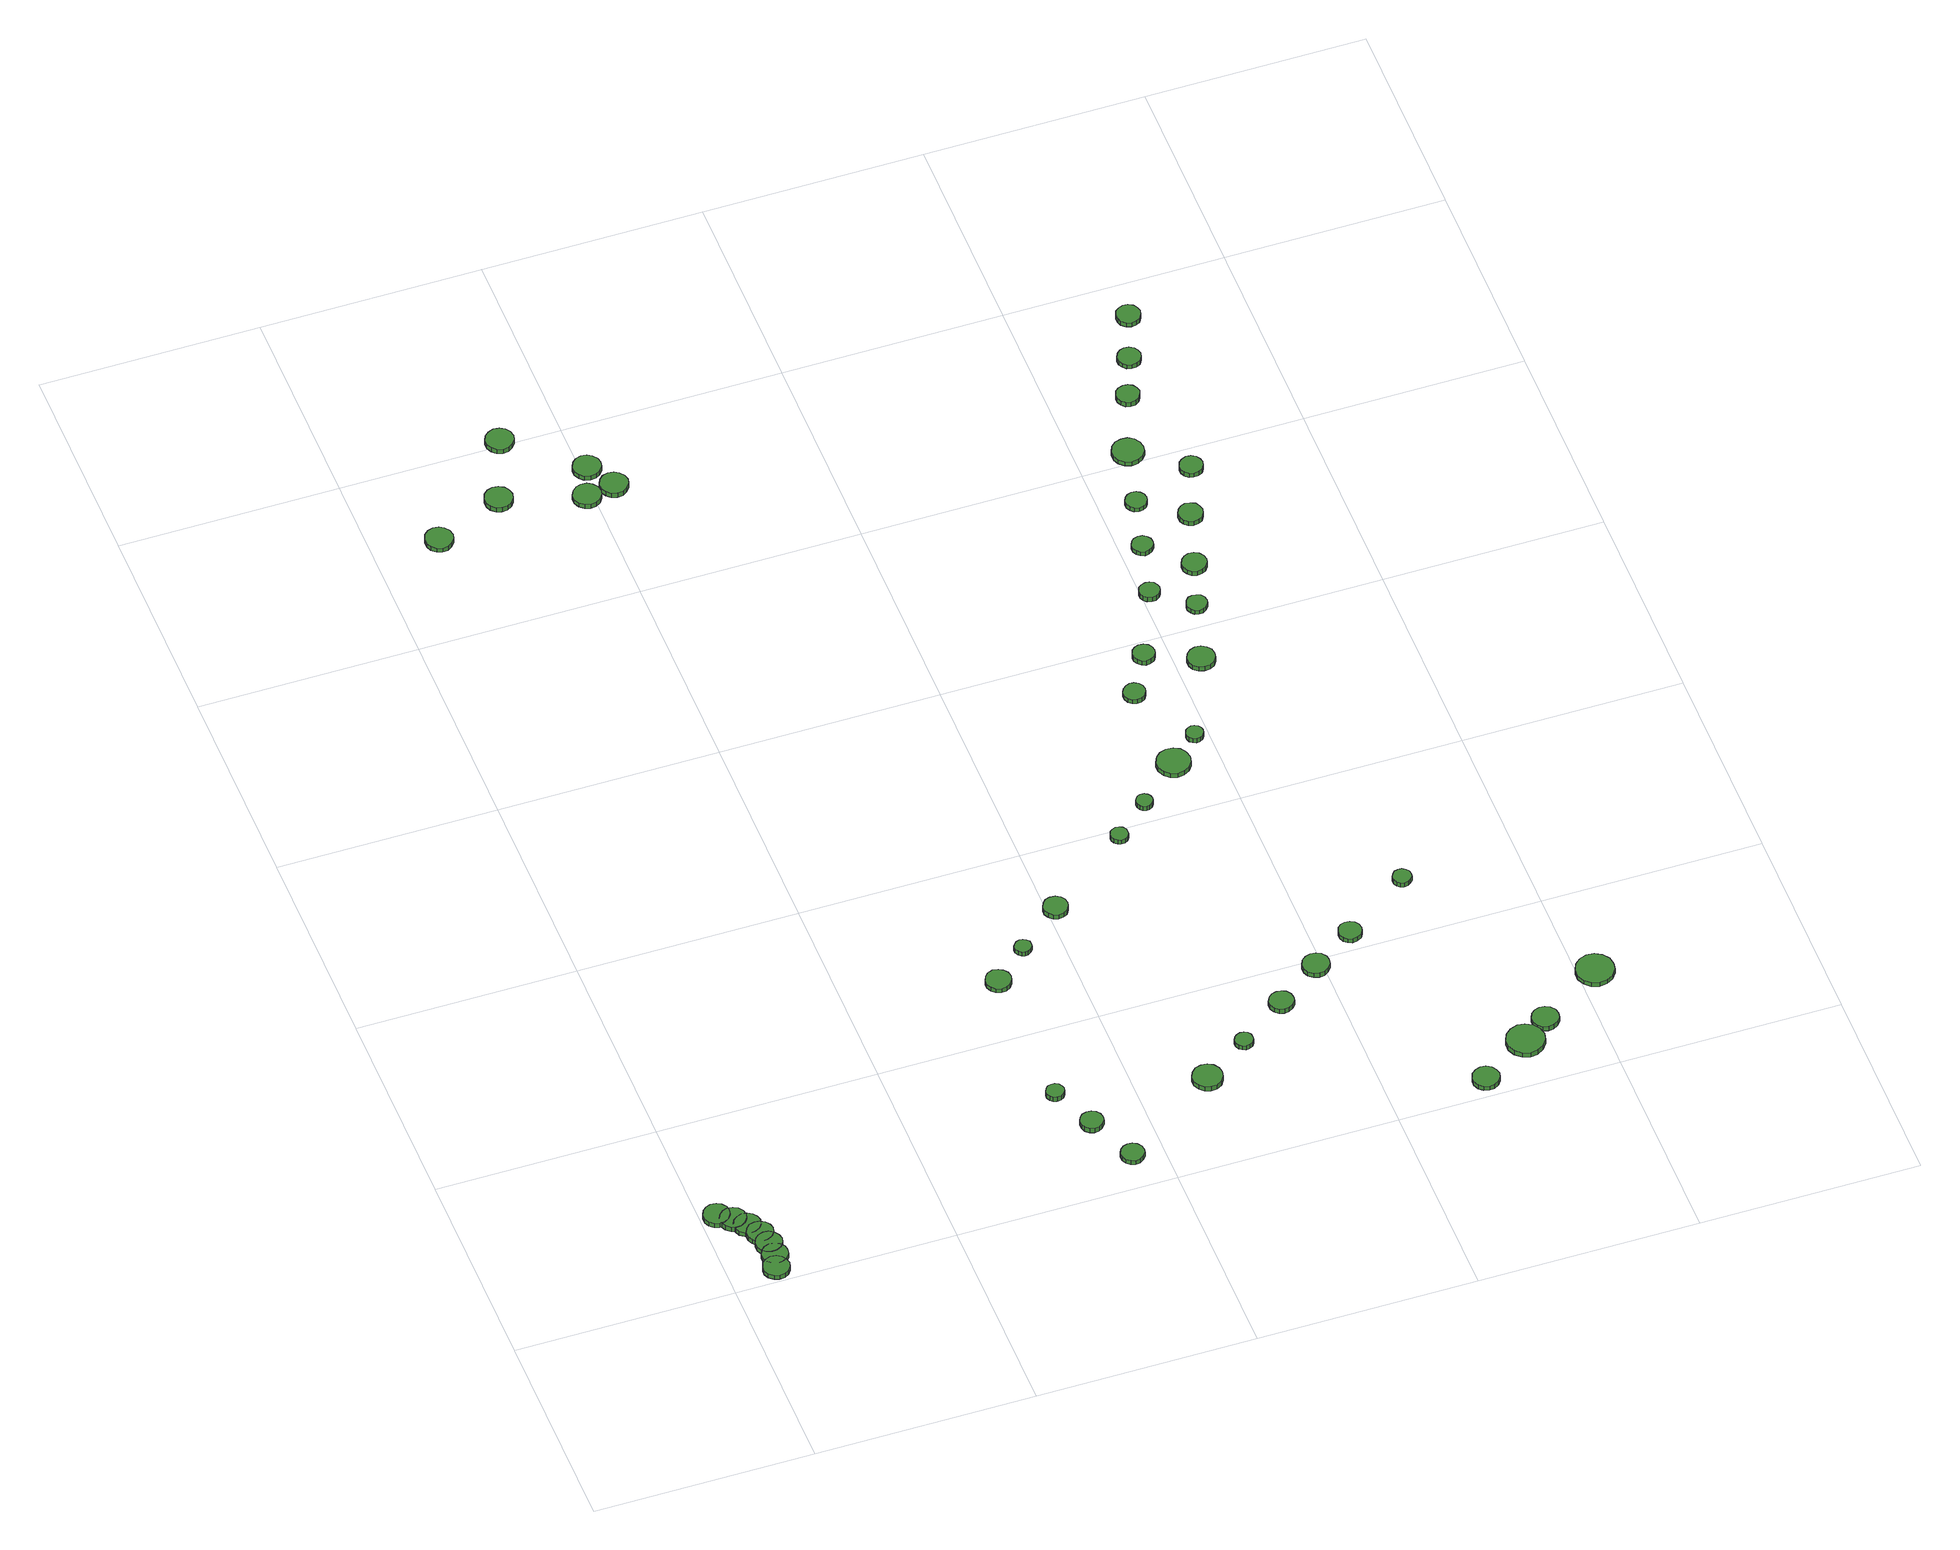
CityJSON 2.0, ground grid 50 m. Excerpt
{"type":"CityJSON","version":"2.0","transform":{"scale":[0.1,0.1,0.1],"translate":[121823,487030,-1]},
"CityObjects":{
"tree1":{"type":"SolitaryVegetationObject","attributes":{"function":"something"},"geometry":[{"type":"MultiSurface","lod":"1","boundaries":[[[0,1,2,3,4,5,6,7,8,9,10,11,12,13,14]],[[15,16,17,18,19,20,21,22,23,24,25,26,27,28,29]],[[0,29,28,1]],[[1,28,27,2]],[[2,27,26,3]],[[3,26,25,4]],[[4,25,24,5]],[[5,24,23,6]],[[6,23,22,7]],[[7,22,21,8]],[[8,21,20,9]],[[9,20,19,10]],[[10,19,18,11]],[[11,18,17,12]],[[12,17,16,13]],[[13,16,15,14]],[[14,15,29,0]]]}]},
"tree2":{"type":"SolitaryVegetationObject","attributes":{"function":"something"},"geometry":[{"type":"MultiSurface","lod":"1","boundaries":[[[30,31,32,33,34,35,36,37,38,39,40,41,42,43,44]],[[45,46,47,48,49,50,51,52,53,54,55,56,57,58,59]],[[30,59,58,31]],[[31,58,57,32]],[[32,57,56,33]],[[33,56,55,34]],[[34,55,54,35]],[[35,54,53,36]],[[36,53,52,37]],[[37,52,51,38]],[[38,51,50,39]],[[39,50,49,40]],[[40,49,48,41]],[[41,48,47,42]],[[42,47,46,43]],[[43,46,45,44]],[[44,45,59,30]]]}]},
"tree3":{"type":"SolitaryVegetationObject","attributes":{"function":"something"},"geometry":[{"type":"MultiSurface","lod":"1","boundaries":[[[60,61,62,63,64,65,66,67,68,69,70,71,72,73,74]],[[75,76,77,78,79,80,81,82,83,84,85,86,87,88,89]],[[60,89,88,61]],[[61,88,87,62]],[[62,87,86,63]],[[63,86,85,64]],[[64,85,84,65]],[[65,84,83,66]],[[66,83,82,67]],[[67,82,81,68]],[[68,81,80,69]],[[69,80,79,70]],[[70,79,78,71]],[[71,78,77,72]],[[72,77,76,73]],[[73,76,75,74]],[[74,75,89,60]]]}]},
"tree4":{"type":"SolitaryVegetationObject","attributes":{"function":"something"},"geometry":[{"type":"MultiSurface","lod":"1","boundaries":[[[90,91,92,93,94,95,96,97,98,99,100,101,102,103,104]],[[105,106,107,108,109,110,111,112,113,114,115,116,117,118,119]],[[90,119,118,91]],[[91,118,117,92]],[[92,117,116,93]],[[93,116,115,94]],[[94,115,114,95]],[[95,114,113,96]],[[96,113,112,97]],[[97,112,111,98]],[[98,111,110,99]],[[99,110,109,100]],[[100,109,108,101]],[[101,108,107,102]],[[102,107,106,103]],[[103,106,105,104]],[[104,105,119,90]]]}]},
"tree5":{"type":"SolitaryVegetationObject","attributes":{"function":"something"},"geometry":[{"type":"MultiSurface","lod":"1","boundaries":[[[120,121,122,123,124,125,126,127,128,129,130,131,132,133,134]],[[135,136,137,138,139,140,141,142,143,144,145,146,147,148,149]],[[120,149,148,121]],[[121,148,147,122]],[[122,147,146,123]],[[123,146,145,124]],[[124,145,144,125]],[[125,144,143,126]],[[126,143,142,127]],[[127,142,141,128]],[[128,141,140,129]],[[129,140,139,130]],[[130,139,138,131]],[[131,138,137,132]],[[132,137,136,133]],[[133,136,135,134]],[[134,135,149,120]]]}]},
"tree6":{"type":"SolitaryVegetationObject","attributes":{"function":"something"},"geometry":[{"type":"MultiSurface","lod":"1","boundaries":[[[150,151,152,153,154,155,156,157,158,159,160,161,162,163,164]],[[165,166,167,168,169,170,171,172,173,174,175,176,177,178,179]],[[150,179,178,151]],[[151,178,177,152]],[[152,177,176,153]],[[153,176,175,154]],[[154,175,174,155]],[[155,174,173,156]],[[156,173,172,157]],[[157,172,171,158]],[[158,171,170,159]],[[159,170,169,160]],[[160,169,168,161]],[[161,168,167,162]],[[162,167,166,163]],[[163,166,165,164]],[[164,165,179,150]]]}]},
"tree7":{"type":"SolitaryVegetationObject","attributes":{"function":"something"},"geometry":[{"type":"MultiSurface","lod":"1","boundaries":[[[180,181,182,183,184,185,186,187,188,189,190,191,192,193,194]],[[195,196,197,198,199,200,201,202,203,204,205,206,207,208,209]],[[180,209,208,181]],[[181,208,207,182]],[[182,207,206,183]],[[183,206,205,184]],[[184,205,204,185]],[[185,204,203,186]],[[186,203,202,187]],[[187,202,201,188]],[[188,201,200,189]],[[189,200,199,190]],[[190,199,198,191]],[[191,198,197,192]],[[192,197,196,193]],[[193,196,195,194]],[[194,195,209,180]]]}]},
"tree8":{"type":"SolitaryVegetationObject","attributes":{"function":"something"},"geometry":[{"type":"MultiSurface","lod":"1","boundaries":[[[210,211,212,213,214,215,216,217,218,219,220,221,222,223,224]],[[225,226,227,228,229,230,231,232,233,234,235,236,237,238,239]],[[210,239,238,211]],[[211,238,237,212]],[[212,237,236,213]],[[213,236,235,214]],[[214,235,234,215]],[[215,234,233,216]],[[216,233,232,217]],[[217,232,231,218]],[[218,231,230,219]],[[219,230,229,220]],[[220,229,228,221]],[[221,228,227,222]],[[222,227,226,223]],[[223,226,225,224]],[[224,225,239,210]]]}]},
"tree9":{"type":"SolitaryVegetationObject","attributes":{"function":"something"},"geometry":[{"type":"MultiSurface","lod":"1","boundaries":[[[240,241,242,243,244,245,246,247,248,249,250,251,252,253,254]],[[255,256,257,258,259,260,261,262,263,264,265,266,267,268,269]],[[240,269,268,241]],[[241,268,267,242]],[[242,267,266,243]],[[243,266,265,244]],[[244,265,264,245]],[[245,264,263,246]],[[246,263,262,247]],[[247,262,261,248]],[[248,261,260,249]],[[249,260,259,250]],[[250,259,258,251]],[[251,258,257,252]],[[252,257,256,253]],[[253,256,255,254]],[[254,255,269,240]]]}]},
"tree10":{"type":"SolitaryVegetationObject","attributes":{"function":"something"},"geometry":[{"type":"MultiSurface","lod":"1","boundaries":[[[270,271,272,273,274,275,276,277,278,279,280,281,282,283,284]],[[285,286,287,288,289,290,291,292,293,294,295,296,297,298,299]],[[270,299,298,271]],[[271,298,297,272]],[[272,297,296,273]],[[273,296,295,274]],[[274,295,294,275]],[[275,294,293,276]],[[276,293,292,277]],[[277,292,291,278]],[[278,291,290,279]],[[279,290,289,280]],[[280,289,288,281]],[[281,288,287,282]],[[282,287,286,283]],[[283,286,285,284]],[[284,285,299,270]]]}]},
"tree11":{"type":"SolitaryVegetationObject","attributes":{"function":"something"},"geometry":[{"type":"MultiSurface","lod":"1","boundaries":[[[300,301,302,303,304,305,306,307,308,309,310,311,312,313,314]],[[315,316,317,318,319,320,321,322,323,324,325,326,327,328,329]],[[300,329,328,301]],[[301,328,327,302]],[[302,327,326,303]],[[303,326,325,304]],[[304,325,324,305]],[[305,324,323,306]],[[306,323,322,307]],[[307,322,321,308]],[[308,321,320,309]],[[309,320,319,310]],[[310,319,318,311]],[[311,318,317,312]],[[312,317,316,313]],[[313,316,315,314]],[[314,315,329,300]]]}]},
"tree12":{"type":"SolitaryVegetationObject","attributes":{"function":"something"},"geometry":[{"type":"MultiSurface","lod":"1","boundaries":[[[330,331,332,333,334,335,336,337,338,339,340,341,342,343,344]],[[345,346,347,348,349,350,351,352,353,354,355,356,357,358,359]],[[330,359,358,331]],[[331,358,357,332]],[[332,357,356,333]],[[333,356,355,334]],[[334,355,354,335]],[[335,354,353,336]],[[336,353,352,337]],[[337,352,351,338]],[[338,351,350,339]],[[339,350,349,340]],[[340,349,348,341]],[[341,348,347,342]],[[342,347,346,343]],[[343,346,345,344]],[[344,345,359,330]]]}]},
"tree13":{"type":"SolitaryVegetationObject","attributes":{"function":"something"},"geometry":[{"type":"MultiSurface","lod":"1","boundaries":[[[360,361,362,363,364,365,366,367,368,369,370,371,372,373,374]],[[375,376,377,378,379,380,381,382,383,384,385,386,387,388,389]],[[360,389,388,361]],[[361,388,387,362]],[[362,387,386,363]],[[363,386,385,364]],[[364,385,384,365]],[[365,384,383,366]],[[366,383,382,367]],[[367,382,381,368]],[[368,381,380,369]],[[369,380,379,370]],[[370,379,378,371]],[[371,378,377,372]],[[372,377,376,373]],[[373,376,375,374]],[[374,375,389,360]]]}]},
"tree14":{"type":"SolitaryVegetationObject","attributes":{"function":"something"},"geometry":[{"type":"MultiSurface","lod":"1","boundaries":[[[390,391,392,393,394,395,396,397,398,399,400,401,402,403,404]],[[405,406,407,408,409,410,411,412,413,414,415,416,417,418,419]],[[390,419,418,391]],[[391,418,417,392]],[[392,417,416,393]],[[393,416,415,394]],[[394,415,414,395]],[[395,414,413,396]],[[396,413,412,397]],[[397,412,411,398]],[[398,411,410,399]],[[399,410,409,400]],[[400,409,408,401]],[[401,408,407,402]],[[402,407,406,403]],[[403,406,405,404]],[[404,405,419,390]]]}]},
"tree15":{"type":"SolitaryVegetationObject","attributes":{"function":"something"},"geometry":[{"type":"MultiSurface","lod":"1","boundaries":[[[420,421,422,423,424,425,426,427,428,429,430,431,432,433,434]],[[435,436,437,438,439,440,441,442,443,444,445,446,447,448,449]],[[420,449,448,421]],[[421,448,447,422]],[[422,447,446,423]],[[423,446,445,424]],[[424,445,444,425]],[[425,444,443,426]],[[426,443,442,427]],[[427,442,441,428]],[[428,441,440,429]],[[429,440,439,430]],[[430,439,438,431]],[[431,438,437,432]],[[432,437,436,433]],[[433,436,435,434]],[[434,435,449,420]]]}]},
"tree16":{"type":"SolitaryVegetationObject","attributes":{"function":"something"},"geometry":[{"type":"MultiSurface","lod":"1","boundaries":[[[450,451,452,453,454,455,456,457,458,459,460,461,462,463,464]],[[465,466,467,468,469,470,471,472,473,474,475,476,477,478,479]],[[450,479,478,451]],[[451,478,477,452]],[[452,477,476,453]],[[453,476,475,454]],[[454,475,474,455]],[[455,474,473,456]],[[456,473,472,457]],[[457,472,471,458]],[[458,471,470,459]],[[459,470,469,460]],[[460,469,468,461]],[[461,468,467,462]],[[462,467,466,463]],[[463,466,465,464]],[[464,465,479,450]]]}]},
"tree17":{"type":"SolitaryVegetationObject","attributes":{"function":"something"},"geometry":[{"type":"MultiSurface","lod":"1","boundaries":[[[480,481,482,483,484,485,486,487,488,489,490,491,492,493,494]],[[495,496,497,498,499,500,501,502,503,504,505,506,507,508,509]],[[480,509,508,481]],[[481,508,507,482]],[[482,507,506,483]],[[483,506,505,484]],[[484,505,504,485]],[[485,504,503,486]],[[486,503,502,487]],[[487,502,501,488]],[[488,501,500,489]],[[489,500,499,490]],[[490,499,498,491]],[[491,498,497,492]],[[492,497,496,493]],[[493,496,495,494]],[[494,495,509,480]]]}]},
"tree18":{"type":"SolitaryVegetationObject","attributes":{"function":"something"},"geometry":[{"type":"MultiSurface","lod":"1","boundaries":[[[510,511,512,513,514,515,516,517,518,519,520,521,522,523,524]],[[525,526,527,528,529,530,531,532,533,534,535,536,537,538,539]],[[510,539,538,511]],[[511,538,537,512]],[[512,537,536,513]],[[513,536,535,514]],[[514,535,534,515]],[[515,534,533,516]],[[516,533,532,517]],[[517,532,531,518]],[[518,531,530,519]],[[519,530,529,520]],[[520,529,528,521]],[[521,528,527,522]],[[522,527,526,523]],[[523,526,525,524]],[[524,525,539,510]]]}]},
"tree19":{"type":"SolitaryVegetationObject","attributes":{"function":"something"},"geometry":[{"type":"MultiSurface","lod":"1","boundaries":[[[540,541,542,543,544,545,546,547,548,549,550,551,552,553,554]],[[555,556,557,558,559,560,561,562,563,564,565,566,567,568,569]],[[540,569,568,541]],[[541,568,567,542]],[[542,567,566,543]],[[543,566,565,544]],[[544,565,564,545]],[[545,564,563,546]],[[546,563,562,547]],[[547,562,561,548]],[[548,561,560,549]],[[549,560,559,550]],[[550,559,558,551]],[[551,558,557,552]],[[552,557,556,553]],[[553,556,555,554]],[[554,555,569,540]]]}]},
"tree20":{"type":"SolitaryVegetationObject","attributes":{"function":"something"},"geometry":[{"type":"MultiSurface","lod":"1","boundaries":[[[570,571,572,573,574,575,576,577,578,579,580,581,582,583,584]],[[585,586,587,588,589,590,591,592,593,594,595,596,597,598,599]],[[570,599,598,571]],[[571,598,597,572]],[[572,597,596,573]],[[573,596,595,574]],[[574,595,594,575]],[[575,594,593,576]],[[576,593,592,577]],[[577,592,591,578]],[[578,591,590,579]],[[579,590,589,580]],[[580,589,588,581]],[[581,588,587,582]],[[582,587,586,583]],[[583,586,585,584]],[[584,585,599,570]]]}]},
"tree21":{"type":"SolitaryVegetationObject","attributes":{"function":"something"},"geometry":[{"type":"MultiSurface","lod":"1","boundaries":[[[600,601,602,603,604,605,606,607,608,609,610,611,612,613,614]],[[615,616,617,618,619,620,621,622,623,624,625,626,627,628,629]],[[600,629,628,601]],[[601,628,627,602]],[[602,627,626,603]],[[603,626,625,604]],[[604,625,624,605]],[[605,624,623,606]],[[606,623,622,607]],[[607,622,621,608]],[[608,621,620,609]],[[609,620,619,610]],[[610,619,618,611]],[[611,618,617,612]],[[612,617,616,613]],[[613,616,615,614]],[[614,615,629,600]]]}]},
"tree22":{"type":"SolitaryVegetationObject","attributes":{"function":"something"},"geometry":[{"type":"MultiSurface","lod":"1","boundaries":[[[630,631,632,633,634,635,636,637,638,639,640,641,642,643,644]],[[645,646,647,648,649,650,651,652,653,654,655,656,657,658,659]],[[630,659,658,631]],[[631,658,657,632]],[[632,657,656,633]],[[633,656,655,634]],[[634,655,654,635]],[[635,654,653,636]],[[636,653,652,637]],[[637,652,651,638]],[[638,651,650,639]],[[639,650,649,640]],[[640,649,648,641]],[[641,648,647,642]],[[642,647,646,643]],[[643,646,645,644]],[[644,645,659,630]]]}]},
"tree23":{"type":"SolitaryVegetationObject","attributes":{"function":"something"},"geometry":[{"type":"MultiSurface","lod":"1","boundaries":[[[660,661,662,663,664,665,666,667,668,669,670,671,672,673,674]],[[675,676,677,678,679,680,681,682,683,684,685,686,687,688,689]],[[660,689,688,661]],[[661,688,687,662]],[[662,687,686,663]],[[663,686,685,664]],[[664,685,684,665]],[[665,684,683,666]],[[666,683,682,667]],[[667,682,681,668]],[[668,681,680,669]],[[669,680,679,670]],[[670,679,678,671]],[[671,678,677,672]],[[672,677,676,673]],[[673,676,675,674]],[[674,675,689,660]]]}]},
"tree24":{"type":"SolitaryVegetationObject","attributes":{"function":"something"},"geometry":[{"type":"MultiSurface","lod":"1","boundaries":[[[690,691,692,693,694,695,696,697,698,699,700,701,702,703,704]],[[705,706,707,708,709,710,711,712,713,714,715,716,717,718,719]],[[690,719,718,691]],[[691,718,717,692]],[[692,717,716,693]],[[693,716,715,694]],[[694,715,714,695]],[[695,714,713,696]],[[696,713,712,697]],[[697,712,711,698]],[[698,711,710,699]],[[699,710,709,700]],[[700,709,708,701]],[[701,708,707,702]],[[702,707,706,703]],[[703,706,705,704]],[[704,705,719,690]]]}]},
"tree25":{"type":"SolitaryVegetationObject","attributes":{"function":"something"},"geometry":[{"type":"MultiSurface","lod":"1","boundaries":[[[720,721,722,723,724,725,726,727,728,729,730,731,732,733,734]],[[735,736,737,738,739,740,741,742,743,744,745,746,747,748,749]],[[720,749,748,721]],[[721,748,747,722]],[[722,747,746,723]],[[723,746,745,724]],[[724,745,744,725]],[[725,744,743,726]],[[726,743,742,727]],[[727,742,741,728]],[[728,741,740,729]],[[729,740,739,730]],[[730,739,738,731]],[[731,738,737,732]],[[732,737,736,733]],[[733,736,735,734]],[[734,735,749,720]]]}]},
"tree26":{"type":"SolitaryVegetationObject","attributes":{"function":"something"},"geometry":[{"type":"MultiSurface","lod":"1","boundaries":[[[750,751,752,753,754,755,756,757,758,759,760,761,762,763,764]],[[765,766,767,768,769,770,771,772,773,774,775,776,777,778,779]],[[750,779,778,751]],[[751,778,777,752]],[[752,777,776,753]],[[753,776,775,754]],[[754,775,774,755]],[[755,774,773,756]],[[756,773,772,757]],[[757,772,771,758]],[[758,771,770,759]],[[759,770,769,760]],[[760,769,768,761]],[[761,768,767,762]],[[762,767,766,763]],[[763,766,765,764]],[[764,765,779,750]]]}]},
"tree27":{"type":"SolitaryVegetationObject","attributes":{"function":"something"},"geometry":[{"type":"MultiSurface","lod":"1","boundaries":[[[780,781,782,783,784,785,786,787,788,789,790,791,792,793,794]],[[795,796,797,798,799,800,801,802,803,804,805,806,807,808,809]],[[780,809,808,781]],[[781,808,807,782]],[[782,807,806,783]],[[783,806,805,784]],[[784,805,804,785]],[[785,804,803,786]],[[786,803,802,787]],[[787,802,801,788]],[[788,801,800,789]],[[789,800,799,790]],[[790,799,798,791]],[[791,798,797,792]],[[792,797,796,793]],[[793,796,795,794]],[[794,795,809,780]]]}]},
"tree28":{"type":"SolitaryVegetationObject","attributes":{"function":"something"},"geometry":[{"type":"MultiSurface","lod":"1","boundaries":[[[810,811,812,813,814,815,816,817,818,819,820,821,822,823,824]],[[825,826,827,828,829,830,831,832,833,834,835,836,837,838,839]],[[810,839,838,811]],[[811,838,837,812]],[[812,837,836,813]],[[813,836,835,814]],[[814,835,834,815]],[[815,834,833,816]],[[816,833,832,817]],[[817,832,831,818]],[[818,831,830,819]],[[819,830,829,820]],[[820,829,828,821]],[[821,828,827,822]],[[822,827,826,823]],[[823,826,825,824]],[[824,825,839,810]]]}]},
"tree29":{"type":"SolitaryVegetationObject","attributes":{"function":"something"},"geometry":[{"type":"MultiSurface","lod":"1","boundaries":[[[840,841,842,843,844,845,846,847,848,849,850,851,852,853,854]],[[855,856,857,858,859,860,861,862,863,864,865,866,867,868,869]],[[840,869,868,841]],[[841,868,867,842]],[[842,867,866,843]],[[843,866,865,844]],[[844,865,864,845]],[[845,864,863,846]],[[846,863,862,847]],[[847,862,861,848]],[[848,861,860,849]],[[849,860,859,850]],[[850,859,858,851]],[[851,858,857,852]],[[852,857,856,853]],[[853,856,855,854]],[[854,855,869,840]]]}]},
"tree30":{"type":"SolitaryVegetationObject","attributes":{"function":"something"},"geometry":[{"type":"MultiSurface","lod":"1","boundaries":[[[870,871,872,873,874,875,876,877,878,879,880,881,882,883,884]],[[885,886,887,888,889,890,891,892,893,894,895,896,897,898,899]],[[870,899,898,871]],[[871,898,897,872]],[[872,897,896,873]],[[873,896,895,874]],[[874,895,894,875]],[[875,894,893,876]],[[876,893,892,877]],[[877,892,891,878]],[[878,891,890,879]],[[879,890,889,880]],[[880,889,888,881]],[[881,888,887,882]],[[882,887,886,883]],[[883,886,885,884]],[[884,885,899,870]]]}]},
"tree31":{"type":"SolitaryVegetationObject","attributes":{"function":"something"},"geometry":[{"type":"MultiSurface","lod":"1","boundaries":[[[900,901,902,903,904,905,906,907,908,909,910,911,912,913,914]],[[915,916,917,918,919,920,921,922,923,924,925,926,927,928,929]],[[900,929,928,901]],[[901,928,927,902]],[[902,927,926,903]],[[903,926,925,904]],[[904,925,924,905]],[[905,924,923,906]],[[906,923,922,907]],[[907,922,921,908]],[[908,921,920,909]],[[909,920,919,910]],[[910,919,918,911]],[[911,918,917,912]],[[912,917,916,913]],[[913,916,915,914]],[[914,915,929,900]]]}]},
"tree32":{"type":"SolitaryVegetationObject","attributes":{"function":"something"},"geometry":[{"type":"MultiSurface","lod":"1","boundaries":[[[930,931,932,933,934,935,936,937,938,939,940,941,942,943,944]],[[945,946,947,948,949,950,951,952,953,954,955,956,957,958,959]],[[930,959,958,931]],[[931,958,957,932]],[[932,957,956,933]],[[933,956,955,934]],[[934,955,954,935]],[[935,954,953,936]],[[936,953,952,937]],[[937,952,951,938]],[[938,951,950,939]],[[939,950,949,940]],[[940,949,948,941]],[[941,948,947,942]],[[942,947,946,943]],[[943,946,945,944]],[[944,945,959,930]]]}]},
"tree33":{"type":"SolitaryVegetationObject","attributes":{"function":"something"},"geometry":[{"type":"MultiSurface","lod":"1","boundaries":[[[960,961,962,963,964,965,966,967,968,969,970,971,972,973,974]],[[975,976,977,978,979,980,981,982,983,984,985,986,987,988,989]],[[960,989,988,961]],[[961,988,987,962]],[[962,987,986,963]],[[963,986,985,964]],[[964,985,984,965]],[[965,984,983,966]],[[966,983,982,967]],[[967,982,981,968]],[[968,981,980,969]],[[969,980,979,970]],[[970,979,978,971]],[[971,978,977,972]],[[972,977,976,973]],[[973,976,975,974]],[[974,975,989,960]]]}]},
"tree34":{"type":"SolitaryVegetationObject","attributes":{"function":"something"},"geometry":[{"type":"MultiSurface","lod":"1","boundaries":[[[990,991,992,993,994,995,996,997,998,999,1000,1001,1002,1003,1004]],[[1005,1006,1007,1008,1009,1010,1011,1012,1013,1014,1015,1016,1017,1018,1019]],[[990,1019,1018,991]],[[991,1018,1017,992]],[[992,1017,1016,993]],[[993,1016,1015,994]],[[994,1015,1014,995]],[[995,1014,1013,996]],[[996,1013,1012,997]],[[997,1012,1011,998]],[[998,1011,1010,999]],[[999,1010,1009,1000]],[[1000,1009,1008,1001]],[[1001,1008,1007,1002]],[[1002,1007,1006,1003]],[[1003,1006,1005,1004]],[[1004,1005,1019,990]]]}]},
"tree35":{"type":"SolitaryVegetationObject","attributes":{"function":"something"},"geometry":[{"type":"MultiSurface","lod":"1","boundaries":[[[1020,1021,1022,1023,1024,1025,1026,1027,1028,1029,1030,1031,1032,1033,1034]],[[1035,1036,1037,1038,1039,1040,1041,1042,1043,1044,1045,1046,1047,1048,1049]],[[1020,1049,1048,1021]],[[1021,1048,1047,1022]],[[1022,1047,1046,1023]],[[1023,1046,1045,1024]],[[1024,1045,1044,1025]],[[1025,1044,1043,1026]],[[1026,1043,1042,1027]],[[1027,1042,1041,1028]],[[1028,1041,1040,1029]],[[1029,1040,1039,1030]],[[1030,1039,1038,1031]],[[1031,1038,1037,1032]],[[1032,1037,1036,1033]],[[1033,1036,1035,1034]],[[1034,1035,1049,1020]]]}]},
"tree36":{"type":"SolitaryVegetationObject","attributes":{"function":"something"},"geometry":[{"type":"MultiSurface","lod":"1","boundaries":[[[1050,1051,1052,1053,1054,1055,1056,1057,1058,1059,1060,1061,1062,1063,1064]],[[1065,1066,1067,1068,1069,1070,1071,1072,1073,1074,1075,1076,1077,1078,1079]],[[1050,1079,1078,1051]],[[1051,1078,1077,1052]],[[1052,1077,1076,1053]],[[1053,1076,1075,1054]],[[1054,1075,1074,1055]],[[1055,1074,1073,1056]],[[1056,1073,1072,1057]],[[1057,1072,1071,1058]],[[1058,1071,1070,1059]],[[1059,1070,1069,1060]],[[1060,1069,1068,1061]],[[1061,1068,1067,1062]],[[1062,1067,1066,1063]],[[1063,1066,1065,1064]],[[1064,1065,1079,1050]]]}]},
"tree37":{"type":"SolitaryVegetationObject","attributes":{"function":"something"},"geometry":[{"type":"MultiSurface","lod":"1","boundaries":[[[1080,1081,1082,1083,1084,1085,1086,1087,1088,1089,1090,1091,1092,1093,1094]],[[1095,1096,1097,1098,1099,1100,1101,1102,1103,1104,1105,1106,1107,1108,1109]],[[1080,1109,1108,1081]],[[1081,1108,1107,1082]],[[1082,1107,1106,1083]],[[1083,1106,1105,1084]],[[1084,1105,1104,1085]],[[1085,1104,1103,1086]],[[1086,1103,1102,1087]],[[1087,1102,1101,1088]],[[1088,1101,1100,1089]],[[1089,1100,1099,1090]],[[1090,1099,1098,1091]],[[1091,1098,1097,1092]],[[1092,1097,1096,1093]],[[1093,1096,1095,1094]],[[1094,1095,1109,1080]]]}]},
"tree38":{"type":"SolitaryVegetationObject","attributes":{"function":"something"},"geometry":[{"type":"MultiSurface","lod":"1","boundaries":[[[1110,1111,1112,1113,1114,1115,1116,1117,1118,1119,1120,1121,1122,1123,1124]],[[1125,1126,1127,1128,1129,1130,1131,1132,1133,1134,1135,1136,1137,1138,1139]],[[1110,1139,1138,1111]],[[1111,1138,1137,1112]],[[1112,1137,1136,1113]],[[1113,1136,1135,1114]],[[1114,1135,1134,1115]],[[1115,1134,1133,1116]],[[1116,1133,1132,1117]],[[1117,1132,1131,1118]],[[1118,1131,1130,1119]],[[1119,1130,1129,1120]],[[1120,1129,1128,1121]],[[1121,1128,1127,1122]],[[1122,1127,1126,1123]],[[1123,1126,1125,1124]],[[1124,1125,1139,1110]]]}]},
"tree39":{"type":"SolitaryVegetationObject","attributes":{"function":"something"},"geometry":[{"type":"MultiSurface","lod":"1","boundaries":[[[1140,1141,1142,1143,1144,1145,1146,1147,1148,1149,1150,1151,1152,1153,1154]],[[1155,1156,1157,1158,1159,1160,1161,1162,1163,1164,1165,1166,1167,1168,1169]],[[1140,1169,1168,1141]],[[1141,1168,1167,1142]],[[1142,1167,1166,1143]],[[1143,1166,1165,1144]],[[1144,1165,1164,1145]],[[1145,1164,1163,1146]],[[1146,1163,1162,1147]],[[1147,1162,1161,1148]],[[1148,1161,1160,1149]],[[1149,1160,1159,1150]],[[1150,1159,1158,1151]],[[1151,1158,1157,1152]],[[1152,1157,1156,1153]],[[1153,1156,1155,1154]],[[1154,1155,1169,1140]]]}]},
"tree40":{"type":"SolitaryVegetationObject","attributes":{"function":"something"},"geometry":[{"type":"MultiSurface","lod":"1","boundaries":[[[1170,1171,1172,1173,1174,1175,1176,1177,1178,1179,1180,1181,1182,1183,1184]],[[1185,1186,1187,1188,1189,1190,1191,1192,1193,1194,1195,1196,1197,1198,1199]],[[1170,1199,1198,1171]],[[1171,1198,1197,1172]],[[1172,1197,1196,1173]],[[1173,1196,1195,1174]],[[1174,1195,1194,1175]],[[1175,1194,1193,1176]],[[1176,1193,1192,1177]],[[1177,1192,1191,1178]],[[1178,1191,1190,1179]],[[1179,1190,1189,1180]],[[1180,1189,1188,1181]],[[1181,1188,1187,1182]],[[1182,1187,1186,1183]],[[1183,1186,1185,1184]],[[1184,1185,1199,1170]]]}]},
"tree41":{"type":"SolitaryVegetationObject","attributes":{"function":"something"},"geometry":[{"type":"MultiSurface","lod":"1","boundaries":[[[1200,1201,1202,1203,1204,1205,1206,1207,1208,1209,1210,1211,1212,1213,1214]],[[1215,1216,1217,1218,1219,1220,1221,1222,1223,1224,1225,1226,1227,1228,1229]],[[1200,1229,1228,1201]],[[1201,1228,1227,1202]],[[1202,1227,1226,1203]],[[1203,1226,1225,1204]],[[1204,1225,1224,1205]],[[1205,1224,1223,1206]],[[1206,1223,1222,1207]],[[1207,1222,1221,1208]],[[1208,1221,1220,1209]],[[1209,1220,1219,1210]],[[1210,1219,1218,1211]],[[1211,1218,1217,1212]],[[1212,1217,1216,1213]],[[1213,1216,1215,1214]],[[1214,1215,1229,1200]]]}]},
"tree42":{"type":"SolitaryVegetationObject","attributes":{"function":"something"},"geometry":[{"type":"MultiSurface","lod":"1","boundaries":[[[1230,1231,1232,1233,1234,1235,1236,1237,1238,1239,1240,1241,1242,1243,1244]],[[1245,1246,1247,1248,1249,1250,1251,1252,1253,1254,1255,1256,1257,1258,1259]],[[1230,1259,1258,1231]],[[1231,1258,1257,1232]],[[1232,1257,1256,1233]],[[1233,1256,1255,1234]],[[1234,1255,1254,1235]],[[1235,1254,1253,1236]],[[1236,1253,1252,1237]],[[1237,1252,1251,1238]],[[1238,1251,1250,1239]],[[1239,1250,1249,1240]],[[1240,1249,1248,1241]],[[1241,1248,1247,1242]],[[1242,1247,1246,1243]],[[1243,1246,1245,1244]],[[1244,1245,1259,1230]]]}]},
"tree43":{"type":"SolitaryVegetationObject","attributes":{"function":"something"},"geometry":[{"type":"MultiSurface","lod":"1","boundaries":[[[1260,1261,1262,1263,1264,1265,1266,1267,1268,1269,1270,1271,1272,1273,1274]],[[1275,1276,1277,1278,1279,1280,1281,1282,1283,1284,1285,1286,1287,1288,1289]],[[1260,1289,1288,1261]],[[1261,1288,1287,1262]],[[1262,1287,1286,1263]],[[1263,1286,1285,1264]],[[1264,1285,1284,1265]],[[1265,1284,1283,1266]],[[1266,1283,1282,1267]],[[1267,1282,1281,1268]],[[1268,1281,1280,1269]],[[1269,1280,1279,1270]],[[1270,1279,1278,1271]],[[1271,1278,1277,1272]],[[1272,1277,1276,1273]],[[1273,1276,1275,1274]],[[1274,1275,1289,1260]]]}]},
"tree44":{"type":"SolitaryVegetationObject","attributes":{"function":"something"},"geometry":[{"type":"MultiSurface","lod":"1","boundaries":[[[1290,1291,1292,1293,1294,1295,1296,1297,1298,1299,1300,1301,1302,1303,1304]],[[1305,1306,1307,1308,1309,1310,1311,1312,1313,1314,1315,1316,1317,1318,1319]],[[1290,1319,1318,1291]],[[1291,1318,1317,1292]],[[1292,1317,1316,1293]],[[1293,1316,1315,1294]],[[1294,1315,1314,1295]],[[1295,1314,1313,1296]],[[1296,1313,1312,1297]],[[1297,1312,1311,1298]],[[1298,1311,1310,1299]],[[1299,1310,1309,1300]],[[1300,1309,1308,1301]],[[1301,1308,1307,1302]],[[1302,1307,1306,1303]],[[1303,1306,1305,1304]],[[1304,1305,1319,1290]]]}]},
"tree45":{"type":"SolitaryVegetationObject","attributes":{"function":"something"},"geometry":[{"type":"MultiSurface","lod":"1","boundaries":[[[1320,1321,1322,1323,1324,1325,1326,1327,1328,1329,1330,1331,1332,1333,1334]],[[1335,1336,1337,1338,1339,1340,1341,1342,1343,1344,1345,1346,1347,1348,1349]],[[1320,1349,1348,1321]],[[1321,1348,1347,1322]],[[1322,1347,1346,1323]],[[1323,1346,1345,1324]],[[1324,1345,1344,1325]],[[1325,1344,1343,1326]],[[1326,1343,1342,1327]],[[1327,1342,1341,1328]],[[1328,1341,1340,1329]],[[1329,1340,1339,1330]],[[1330,1339,1338,1331]],[[1331,1338,1337,1332]],[[1332,1337,1336,1333]],[[1333,1336,1335,1334]],[[1334,1335,1349,1320]]]}]},
"tree46":{"type":"SolitaryVegetationObject","attributes":{"function":"something"},"geometry":[{"type":"MultiSurface","lod":"1","boundaries":[[[1350,1351,1352,1353,1354,1355,1356,1357,1358,1359,1360,1361,1362,1363,1364]],[[1365,1366,1367,1368,1369,1370,1371,1372,1373,1374,1375,1376,1377,1378,1379]],[[1350,1379,1378,1351]],[[1351,1378,1377,1352]],[[1352,1377,1376,1353]],[[1353,1376,1375,1354]],[[1354,1375,1374,1355]],[[1355,1374,1373,1356]],[[1356,1373,1372,1357]],[[1357,1372,1371,1358]],[[1358,1371,1370,1359]],[[1359,1370,1369,1360]],[[1360,1369,1368,1361]],[[1361,1368,1367,1362]],[[1362,1367,1366,1363]],[[1363,1366,1365,1364]],[[1364,1365,1379,1350]]]}]},
"tree47":{"type":"SolitaryVegetationObject","attributes":{"function":"something"},"geometry":[{"type":"MultiSurface","lod":"1","boundaries":[[[1380,1381,1382,1383,1384,1385,1386,1387,1388,1389,1390,1391,1392,1393,1394]],[[1395,1396,1397,1398,1399,1400,1401,1402,1403,1404,1405,1406,1407,1408,1409]],[[1380,1409,1408,1381]],[[1381,1408,1407,1382]],[[1382,1407,1406,1383]],[[1383,1406,1405,1384]],[[1384,1405,1404,1385]],[[1385,1404,1403,1386]],[[1386,1403,1402,1387]],[[1387,1402,1401,1388]],[[1388,1401,1400,1389]],[[1389,1400,1399,1390]],[[1390,1399,1398,1391]],[[1391,1398,1397,1392]],[[1392,1397,1396,1393]],[[1393,1396,1395,1394]],[[1394,1395,1409,1380]]]}]}
},
"vertices":[
[64,218,26],[62,230,26],[54,240,26],[44,246,26],[31,247,26],[20,243,26],[11,235,26],[6,224,26],[6,211,26],[11,200,26],[20,192,26],[31,188,26],[44,189,26],[54,196,26],[62,206,26],[62,206,13],[54,196,13],[44,189,13],[31,188,13],[20,192,13],[11,200,13],[6,211,13],[6,224,13],[11,235,13],[20,243,13],[31,247,13],[44,246,13],[54,240,13],[62,230,13],[64,218,13],
[133,31,26],[130,43,26],[123,53,26],[113,59,26],[100,61,26],[89,57,26],[79,49,26],[74,37,26],[74,25,26],[79,14,26],[89,6,26],[100,2,26],[113,3,26],[123,9,26],[130,19,26],[130,19,14],[123,9,14],[113,3,14],[100,2,14],[89,6,14],[79,14,14],[74,25,14],[74,37,14],[79,49,14],[89,57,14],[100,61,14],[113,59,14],[123,53,14],[130,43,14],[133,31,14],
[94,195,26],[91,207,26],[84,217,26],[73,223,26],[61,225,26],[50,221,26],[40,212,26],[35,201,26],[35,189,26],[40,178,26],[50,169,26],[61,166,26],[73,167,26],[84,173,26],[91,183,26],[91,183,13],[84,173,13],[73,167,13],[61,166,13],[50,169,13],[40,178,13],[35,189,13],[35,201,13],[40,212,13],[50,221,13],[61,225,13],[73,223,13],[84,217,13],[91,207,13],[94,195,13],
[142,67,26],[140,79,26],[132,89,26],[122,95,26],[109,96,26],[98,92,26],[89,84,26],[84,73,26],[84,61,26],[89,49,26],[98,41,26],[109,37,26],[122,39,26],[132,45,26],[140,55,26],[140,55,14],[132,45,14],[122,39,14],[109,37,14],[98,41,14],[89,49,14],[84,61,14],[84,73,14],[89,84,14],[98,92,14],[109,96,14],[122,95,14],[132,89,14],[140,79,14],[142,67,14],
[117,169,26],[114,181,26],[107,191,26],[96,197,26],[84,199,26],[73,195,26],[63,187,26],[58,176,26],[58,163,26],[63,152,26],[73,144,26],[84,140,26],[96,141,26],[107,147,26],[114,157,26],[114,157,14],[107,147,14],[96,141,14],[84,140,14],[73,144,14],[63,152,14],[58,163,14],[58,176,14],[63,187,14],[73,195,14],[84,199,14],[96,197,14],[107,191,14],[114,181,14],[117,169,14],
[142,102,27],[139,114,27],[132,124,27],[121,131,27],[109,132,27],[97,128,27],[88,120,27],[83,109,27],[83,96,27],[88,85,27],[97,77,27],[109,73,27],[121,74,27],[132,80,27],[139,90,27],[139,90,14],[132,80,14],[121,74,14],[109,73,14],[97,77,14],[88,85,14],[83,96,14],[83,109,14],[88,120,14],[97,128,14],[109,132,14],[121,131,14],[132,124,14],[139,114,14],[142,102,14],
[134,137,27],[131,149,27],[124,159,27],[113,165,27],[101,166,27],[89,163,27],[80,154,27],[75,143,27],[75,131,27],[80,120,27],[89,111,27],[101,108,27],[113,109,27],[124,115,27],[131,125,27],[131,125,14],[124,115,14],[113,109,14],[101,108,14],[89,111,14],[80,120,14],[75,131,14],[75,143,14],[80,154,14],[89,163,14],[101,166,14],[113,165,14],[124,159,14],[131,149,14],[134,137,14],
[176,2275,29],[173,2288,29],[165,2299,29],[154,2305,29],[141,2307,29],[129,2303,29],[119,2294,29],[114,2282,29],[114,2269,29],[119,2257,29],[129,2248,29],[141,2244,29],[154,2245,29],[165,2252,29],[173,2262,29],[173,2262,17],[165,2252,17],[154,2245,17],[141,2244,17],[129,2248,17],[119,2257,17],[114,2269,17],[114,2282,17],[119,2294,17],[129,2303,17],[141,2307,17],[154,2305,17],[165,2299,17],[173,2288,17],[176,2275,17],
[854,310,30],[852,318,30],[847,325,30],[840,330,30],[831,330,30],[823,328,30],[817,322,30],[813,314,30],[813,306,30],[817,298,30],[823,292,30],[831,290,30],[840,291,30],[847,295,30],[852,302,30],[852,302,17],[847,295,17],[840,291,17],[831,290,17],[823,292,17],[817,298,17],[813,306,17],[813,314,17],[817,322,17],[823,328,17],[831,330,17],[840,330,17],[847,325,17],[852,318,17],[854,310,17],
[905,206,26],[903,217,26],[896,226,26],[887,231,26],[876,232,26],[866,229,26],[858,222,26],[854,212,26],[854,201,26],[858,191,26],[866,184,26],[876,180,26],[887,182,26],[896,187,26],[903,196,26],[903,196,13],[896,187,13],[887,182,13],[876,180,13],[866,184,13],[858,191,13],[854,201,13],[854,212,13],[858,222,13],[866,229,13],[876,232,13],[887,231,13],[896,226,13],[903,217,13],[905,206,13],
[956,90,24],[954,101,24],[947,110,24],[938,115,24],[927,116,24],[917,113,24],[909,106,24],[904,96,24],[904,85,24],[909,75,24],[917,68,24],[927,64,24],[938,66,24],[947,71,24],[954,80,24],[954,80,12],[947,71,12],[938,66,12],[927,64,12],[917,68,12],[909,75,12],[904,85,12],[904,96,12],[909,106,12],[917,113,12],[927,116,12],[938,115,12],[947,110,12],[954,101,12],[956,90,12],
[335,2343,30],[332,2356,30],[325,2367,30],[313,2373,30],[300,2375,30],[288,2371,30],[278,2362,30],[273,2350,30],[273,2337,30],[278,2325,30],[288,2316,30],[300,2312,30],[313,2313,30],[325,2320,30],[332,2330,30],[332,2330,17],[325,2320,17],[313,2313,17],[300,2312,17],[288,2316,17],[278,2325,17],[273,2337,17],[273,2350,17],[278,2362,17],[288,2371,17],[300,2375,17],[313,2373,17],[325,2367,17],[332,2356,17],[335,2343,17],
[860,662,25],[857,674,25],[850,683,25],[840,689,25],[828,691,25],[816,687,25],[808,679,25],[803,668,25],[803,656,25],[808,645,25],[816,637,25],[828,633,25],[840,634,25],[850,640,25],[857,650,25],[857,650,13],[850,640,13],[840,634,13],[828,633,13],[816,637,13],[808,645,13],[803,656,13],[803,668,13],[808,679,13],[816,687,13],[828,691,13],[840,689,13],[850,683,13],[857,674,13],[860,662,13],
[395,2504,29],[392,2517,29],[384,2528,29],[373,2534,29],[360,2536,29],[347,2531,29],[338,2523,29],[332,2511,29],[332,2498,29],[338,2486,29],[347,2477,29],[360,2473,29],[373,2474,29],[384,2481,29],[392,2491,29],[392,2491,16],[384,2481,16],[373,2474,16],[360,2473,16],[347,2477,16],[338,2486,16],[332,2498,16],[332,2511,16],[338,2523,16],[347,2531,16],[360,2536,16],[373,2534,16],[384,2528,16],[392,2517,16],[395,2504,16],
[932,736,25],[931,744,25],[926,750,25],[919,754,25],[911,755,25],[904,752,25],[898,747,25],[894,740,25],[894,732,25],[898,725,25],[904,719,25],[911,717,25],[919,718,25],[926,722,25],[931,728,25],[931,728,13],[926,722,13],[919,718,13],[911,717,13],[904,719,13],[898,725,13],[894,732,13],[894,740,13],[898,747,13],[904,752,13],[911,755,13],[919,754,13],[926,750,13],[931,744,13],[932,736,13],
[516,2290,29],[513,2303,29],[505,2313,29],[494,2320,29],[481,2321,29],[469,2317,29],[459,2308,29],[453,2296,29],[453,2283,29],[459,2271,29],[469,2262,29],[481,2258,29],[494,2260,29],[505,2266,29],[513,2277,29],[513,2277,17],[505,2266,17],[494,2260,17],[481,2258,17],[469,2262,17],[459,2271,17],[453,2283,17],[453,2296,17],[459,2308,17],[469,2317,17],[481,2321,17],[494,2320,17],[505,2313,17],[513,2303,17],[516,2290,17],
[544,2369,28],[541,2381,28],[533,2392,28],[522,2399,28],[509,2400,28],[496,2396,28],[487,2387,28],[481,2375,28],[481,2362,28],[487,2350,28],[496,2341,28],[509,2337,28],[522,2339,28],[533,2345,28],[541,2356,28],[541,2356,16],[533,2345,16],[522,2339,16],[509,2337,16],[496,2341,16],[487,2350,16],[481,2362,16],[481,2375,16],[487,2387,16],[496,2396,16],[509,2400,16],[522,2399,16],[533,2392,16],[541,2381,16],[544,2369,16],
[1188,245,27],[1185,258,27],[1177,270,27],[1165,277,27],[1151,278,27],[1137,274,27],[1127,264,27],[1121,252,27],[1121,238,27],[1127,225,27],[1137,215,27],[1151,211,27],[1165,212,27],[1177,219,27],[1185,231,27],[1185,231,14],[1177,219,14],[1165,212,14],[1151,211,14],[1137,215,14],[1127,225,14],[1121,238,14],[1121,252,14],[1127,264,14],[1137,274,14],[1151,278,14],[1165,277,14],[1177,270,14],[1185,258,14],[1188,245,14],
[581,2301,29],[578,2314,29],[570,2325,29],[559,2331,29],[546,2333,29],[533,2329,29],[524,2320,29],[518,2308,29],[518,2295,29],[524,2283,29],[533,2274,29],[546,2270,29],[559,2271,29],[570,2278,29],[578,2289,29],[578,2289,16],[570,2278,16],[559,2271,16],[546,2270,16],[533,2274,16],[524,2283,16],[518,2295,16],[518,2308,16],[524,2320,16],[533,2329,16],[546,2333,16],[559,2331,16],[570,2325,16],[578,2314,16],[581,2301,16],
[1045,821,28],[1042,832,28],[1036,841,28],[1026,847,28],[1014,848,28],[1003,845,28],[995,837,28],[990,826,28],[990,815,28],[995,805,28],[1003,797,28],[1014,793,28],[1026,795,28],[1036,800,28],[1042,810,28],[1042,810,15],[1036,800,15],[1026,795,15],[1014,793,15],[1003,797,15],[995,805,15],[990,815,15],[990,826,15],[995,837,15],[1003,845,15],[1014,848,15],[1026,847,15],[1036,841,15],[1042,832,15],[1045,821,15],
[1284,321,25],[1283,329,25],[1278,336,25],[1270,340,25],[1262,341,25],[1254,338,25],[1247,333,25],[1244,325,25],[1244,316,25],[1247,308,25],[1254,303,25],[1262,300,25],[1270,301,25],[1278,305,25],[1283,312,25],[1283,312,13],[1278,305,13],[1270,301,13],[1262,300,13],[1254,303,13],[1247,308,13],[1244,316,13],[1244,325,13],[1247,333,13],[1254,338,13],[1262,341,13],[1270,340,13],[1278,336,13],[1283,329,13],[1284,321,13],
[1405,401,25],[1403,412,25],[1396,422,25],[1386,427,25],[1375,428,25],[1364,425,25],[1355,417,25],[1350,407,25],[1350,395,25],[1355,385,25],[1364,377,25],[1375,374,25],[1386,375,25],[1396,381,25],[1403,390,25],[1403,390,12],[1396,381,12],[1386,375,12],[1375,374,12],[1364,377,12],[1355,385,12],[1350,395,12],[1350,407,12],[1355,417,12],[1364,425,12],[1375,428,12],[1386,427,12],[1396,422,12],[1403,412,12],[1405,401,12],
[1236,975,26],[1235,983,26],[1230,990,26],[1223,994,26],[1214,995,26],[1207,992,26],[1200,987,26],[1197,979,26],[1197,971,26],[1200,964,26],[1207,958,26],[1214,955,26],[1223,956,26],[1230,960,26],[1235,967,26],[1235,967,14],[1230,960,14],[1223,956,14],[1214,955,14],[1207,958,14],[1200,964,14],[1197,971,14],[1197,979,14],[1200,987,14],[1207,992,14],[1214,995,14],[1223,994,14],[1230,990,14],[1235,983,14],[1236,975,14],
[1319,1050,25],[1317,1058,25],[1313,1064,25],[1306,1068,25],[1298,1069,25],[1291,1067,25],[1285,1061,25],[1282,1054,25],[1282,1046,25],[1285,1039,25],[1291,1034,25],[1298,1031,25],[1306,1032,25],[1313,1036,25],[1317,1043,25],[1317,1043,12],[1313,1036,12],[1306,1032,12],[1298,1031,12],[1291,1034,12],[1285,1039,12],[1282,1046,12],[1282,1054,12],[1285,1061,12],[1291,1067,12],[1298,1069,12],[1306,1068,12],[1313,1064,12],[1317,1058,12],[1319,1050,12],
[1513,477,26],[1511,489,26],[1503,500,26],[1492,506,26],[1480,507,26],[1468,503,26],[1458,495,26],[1453,483,26],[1453,471,26],[1458,459,26],[1468,451,26],[1480,447,26],[1492,448,26],[1503,455,26],[1511,465,26],[1511,465,13],[1503,455,13],[1492,448,13],[1480,447,13],[1468,451,13],[1458,459,13],[1453,471,13],[1453,483,13],[1458,495,13],[1468,503,13],[1480,507,13],[1492,506,13],[1503,500,13],[1511,489,13],[1513,477,13],
[1743,45,24],[1740,57,24],[1733,67,24],[1722,74,24],[1710,75,24],[1698,71,24],[1688,63,24],[1683,51,24],[1683,39,24],[1688,27,24],[1698,19,24],[1710,15,24],[1722,16,24],[1733,23,24],[1740,33,24],[1740,33,12],[1733,23,12],[1722,16,12],[1710,15,12],[1698,19,12],[1688,27,12],[1683,39,12],[1683,51,12],[1688,63,12],[1698,71,12],[1710,75,12],[1722,74,12],[1733,67,12],[1740,57,12],[1743,45,12],
[1435,1138,25],[1432,1153,25],[1423,1166,25],[1409,1173,25],[1393,1175,25],[1378,1170,25],[1367,1160,25],[1360,1145,25],[1360,1130,25],[1367,1115,25],[1378,1105,25],[1393,1100,25],[1409,1102,25],[1423,1109,25],[1432,1122,25],[1432,1122,12],[1423,1109,12],[1409,1102,12],[1393,1100,12],[1378,1105,12],[1367,1115,12],[1360,1130,12],[1360,1145,12],[1367,1160,12],[1378,1170,12],[1393,1175,12],[1409,1173,12],[1423,1166,12],[1432,1153,12],[1435,1138,12],
[1610,545,24],[1608,556,24],[1602,565,24],[1592,570,24],[1581,571,24],[1571,568,24],[1563,561,24],[1559,551,24],[1559,540,24],[1563,530,24],[1571,523,24],[1581,519,24],[1592,521,24],[1602,526,24],[1608,535,24],[1608,535,12],[1602,526,12],[1592,521,12],[1581,519,12],[1571,523,12],[1563,530,12],[1559,540,12],[1559,551,12],[1563,561,12],[1571,568,12],[1581,571,12],[1592,570,12],[1602,565,12],[1608,556,12],[1610,545,12],
[1412,1357,25],[1410,1367,25],[1404,1375,25],[1395,1381,25],[1385,1382,25],[1375,1378,25],[1367,1371,25],[1363,1362,25],[1363,1352,25],[1367,1342,25],[1375,1335,25],[1385,1332,25],[1395,1333,25],[1404,1338,25],[1410,1347,25],[1410,1347,13],[1404,1338,13],[1395,1333,13],[1385,1332,13],[1375,1335,13],[1367,1342,13],[1363,1352,13],[1363,1362,13],[1367,1371,13],[1375,1378,13],[1385,1382,13],[1395,1381,13],[1404,1375,13],[1410,1367,13],[1412,1357,13],
[1487,1202,25],[1486,1209,25],[1481,1216,25],[1474,1220,25],[1466,1221,25],[1458,1218,25],[1452,1213,25],[1449,1206,25],[1449,1198,25],[1452,1190,25],[1458,1185,25],[1466,1182,25],[1474,1183,25],[1481,1187,25],[1486,1194,25],[1486,1194,12],[1481,1187,12],[1474,1183,12],[1466,1182,12],[1458,1185,12],[1452,1190,12],[1449,1198,12],[1449,1206,12],[1452,1213,12],[1458,1218,12],[1466,1221,12],[1474,1220,12],[1481,1216,12],[1486,1209,12],[1487,1202,12],
[1872,121,24],[1868,138,24],[1858,153,24],[1842,162,24],[1825,164,24],[1808,158,24],[1794,146,24],[1787,130,24],[1787,112,24],[1794,96,24],[1808,84,24],[1825,78,24],[1842,80,24],[1858,89,24],[1868,104,24],[1868,104,11],[1858,89,11],[1842,80,11],[1825,78,11],[1808,84,11],[1794,96,11],[1787,112,11],[1787,130,11],[1794,146,11],[1808,158,11],[1825,164,11],[1842,162,11],[1858,153,11],[1868,138,11],[1872,121,11],
[1468,1454,28],[1466,1464,28],[1460,1473,28],[1451,1478,28],[1440,1479,28],[1431,1476,28],[1423,1469,28],[1419,1460,28],[1419,1449,28],[1423,1440,28],[1431,1433,28],[1440,1429,28],[1451,1431,28],[1460,1436,28],[1466,1444,28],[1466,1444,15],[1460,1436,15],[1451,1431,15],[1440,1429,15],[1431,1433,15],[1423,1440,15],[1419,1449,15],[1419,1460,15],[1423,1469,15],[1431,1476,15],[1440,1479,15],[1451,1478,15],[1460,1473,15],[1466,1464,15],[1468,1454,15],
[1762,657,25],[1761,665,25],[1755,672,25],[1748,677,25],[1739,677,25],[1731,675,25],[1725,669,25],[1721,661,25],[1721,652,25],[1725,644,25],[1731,639,25],[1739,636,25],[1748,637,25],[1755,641,25],[1761,648,25],[1761,648,12],[1755,641,12],[1748,637,12],[1739,636,12],[1731,639,12],[1725,644,12],[1721,652,12],[1721,661,12],[1725,669,12],[1731,675,12],[1739,677,12],[1748,677,12],[1755,672,12],[1761,665,12],[1762,657,12],
[1920,167,24],[1918,180,24],[1910,190,24],[1899,196,24],[1887,197,24],[1875,193,24],[1866,185,24],[1861,174,24],[1861,161,24],[1866,150,24],[1875,141,24],[1887,137,24],[1899,139,24],[1910,145,24],[1918,155,24],[1918,155,11],[1910,145,11],[1899,139,11],[1887,137,11],[1875,141,11],[1866,150,11],[1861,161,11],[1861,174,11],[1866,185,11],[1875,193,11],[1887,197,11],[1899,196,11],[1910,190,11],[1918,180,11],[1920,167,11],
[1585,1401,29],[1583,1414,29],[1575,1424,29],[1564,1431,29],[1551,1432,29],[1539,1428,29],[1529,1419,29],[1524,1408,29],[1524,1395,29],[1529,1383,29],[1539,1375,29],[1551,1371,29],[1564,1372,29],[1575,1378,29],[1583,1389,29],[1583,1389,16],[1575,1378,16],[1564,1372,16],[1551,1371,16],[1539,1375,16],[1529,1383,16],[1524,1395,16],[1524,1408,16],[1529,1419,16],[1539,1428,16],[1551,1432,16],[1564,1431,16],[1575,1424,16],[1583,1414,16],[1585,1401,16],
[1540,1623,28],[1538,1632,28],[1533,1640,28],[1524,1645,28],[1515,1646,28],[1505,1643,28],[1498,1637,28],[1494,1628,28],[1494,1618,28],[1498,1609,28],[1505,1603,28],[1515,1600,28],[1524,1601,28],[1533,1606,28],[1538,1614,28],[1538,1614,15],[1533,1606,15],[1524,1601,15],[1515,1600,15],[1505,1603,15],[1498,1609,15],[1494,1618,15],[1494,1628,15],[1498,1637,15],[1505,1643,15],[1515,1646,15],[1524,1645,15],[1533,1640,15],[1538,1632,15],[1540,1623,15],
[1622,1553,29],[1620,1563,29],[1614,1571,29],[1605,1575,29],[1596,1576,29],[1587,1574,29],[1580,1567,29],[1576,1558,29],[1576,1549,29],[1580,1540,29],[1587,1533,29],[1596,1530,29],[1605,1531,29],[1614,1536,29],[1620,1544,29],[1620,1544,17],[1614,1536,17],[1605,1531,17],[1596,1530,17],[1587,1533,17],[1580,1540,17],[1576,1549,17],[1576,1558,17],[1580,1567,17],[1587,1574,17],[1596,1576,17],[1605,1575,17],[1614,1571,17],[1620,1563,17],[1622,1553,17],
[1573,1758,24],[1571,1768,24],[1565,1776,24],[1557,1781,24],[1547,1782,24],[1537,1779,24],[1530,1773,24],[1526,1763,24],[1526,1753,24],[1530,1744,24],[1537,1738,24],[1547,1734,24],[1557,1736,24],[1565,1741,24],[1571,1749,24],[1571,1749,12],[1565,1741,12],[1557,1736,12],[1547,1734,12],[1537,1738,12],[1530,1744,12],[1526,1753,12],[1526,1763,12],[1530,1773,12],[1537,1779,12],[1547,1782,12],[1557,1781,12],[1565,1776,12],[1571,1768,12],[1573,1758,12],
[2079,263,26],[2076,281,26],[2065,295,26],[2050,304,26],[2032,306,26],[2015,300,26],[2002,288,26],[1995,272,26],[1995,254,26],[2002,238,26],[2015,226,26],[2032,220,26],[2050,222,26],[2065,231,26],[2076,246,26],[2076,246,14],[2065,231,14],[2050,222,14],[2032,220,14],[2015,226,14],[2002,238,14],[1995,254,14],[1995,272,14],[2002,288,14],[2015,300,14],[2032,306,14],[2050,304,14],[2065,295,14],[2076,281,14],[2079,263,14],
[1663,1671,24],[1661,1682,24],[1654,1692,24],[1644,1698,24],[1632,1699,24],[1621,1695,24],[1613,1687,24],[1608,1677,24],[1608,1665,24],[1613,1655,24],[1621,1647,24],[1632,1643,24],[1644,1645,24],[1654,1650,24],[1661,1660,24],[1661,1660,11],[1654,1650,11],[1644,1645,11],[1632,1643,11],[1621,1647,11],[1613,1655,11],[1608,1665,11],[1608,1677,11],[1613,1687,11],[1621,1695,11],[1632,1699,11],[1644,1698,11],[1654,1692,11],[1661,1682,11],[1663,1671,11],
[1604,1884,24],[1602,1894,24],[1596,1902,24],[1588,1907,24],[1578,1908,24],[1568,1905,24],[1561,1898,24],[1556,1889,24],[1556,1879,24],[1561,1870,24],[1568,1863,24],[1578,1860,24],[1588,1861,24],[1596,1866,24],[1602,1874,24],[1602,1874,12],[1596,1866,12],[1588,1861,12],[1578,1860,12],[1568,1863,12],[1561,1870,12],[1556,1879,12],[1556,1889,12],[1561,1898,12],[1568,1905,12],[1578,1908,12],[1588,1907,12],[1596,1902,12],[1602,1894,12],[1604,1884,12],
[1646,2022,30],[1643,2036,30],[1635,2048,30],[1622,2056,30],[1607,2057,30],[1593,2053,30],[1582,2043,30],[1576,2029,30],[1576,2014,30],[1582,2001,30],[1593,1991,30],[1607,1986,30],[1622,1988,30],[1635,1995,30],[1643,2007,30],[1643,2007,18],[1635,1995,18],[1622,1988,18],[1607,1986,18],[1593,1991,18],[1582,2001,18],[1576,2014,18],[1576,2029,18],[1582,2043,18],[1593,2053,18],[1607,2057,18],[1622,2056,18],[1635,2048,18],[1643,2036,18],[1646,2022,18],
[1705,1811,24],[1702,1822,24],[1696,1832,24],[1686,1837,24],[1674,1839,24],[1663,1835,24],[1655,1827,24],[1650,1817,24],[1650,1805,24],[1655,1795,24],[1663,1787,24],[1674,1783,24],[1686,1785,24],[1696,1790,24],[1702,1800,24],[1702,1800,11],[1696,1790,11],[1686,1785,11],[1674,1783,11],[1663,1787,11],[1655,1795,11],[1650,1805,11],[1650,1817,11],[1655,1827,11],[1663,1835,11],[1674,1839,11],[1686,1837,11],[1696,1832,11],[1702,1822,11],[1705,1811,11],
[1750,1939,27],[1748,1949,27],[1742,1958,27],[1732,1964,27],[1721,1965,27],[1711,1961,27],[1703,1954,27],[1699,1944,27],[1699,1933,27],[1703,1923,27],[1711,1916,27],[1721,1913,27],[1732,1914,27],[1742,1919,27],[1748,1928,27],[1748,1928,15],[1742,1919,15],[1732,1914,15],[1721,1913,15],[1711,1916,15],[1703,1923,15],[1699,1933,15],[1699,1944,15],[1703,1954,15],[1711,1961,15],[1721,1965,15],[1732,1964,15],[1742,1958,15],[1748,1949,15],[1750,1939,15],
[1693,2177,30],[1690,2188,30],[1684,2197,30],[1675,2202,30],[1664,2203,30],[1653,2200,30],[1645,2193,30],[1641,2183,30],[1641,2172,30],[1645,2162,30],[1653,2154,30],[1664,2151,30],[1675,2152,30],[1684,2158,30],[1690,2167,30],[1690,2167,17],[1684,2158,17],[1675,2152,17],[1664,2151,17],[1653,2154,17],[1645,2162,17],[1641,2172,17],[1641,2183,17],[1645,2193,17],[1653,2200,17],[1664,2203,17],[1675,2202,17],[1684,2197,17],[1690,2188,17],[1693,2177,17],
[1734,2286,23],[1732,2297,23],[1726,2305,23],[1716,2311,23],[1705,2312,23],[1695,2309,23],[1687,2301,23],[1682,2291,23],[1682,2280,23],[1687,2271,23],[1695,2263,23],[1705,2260,23],[1716,2261,23],[1726,2266,23],[1732,2275,23],[1732,2275,11],[1726,2266,11],[1716,2261,11],[1705,2260,11],[1695,2263,11],[1687,2271,11],[1682,2280,11],[1682,2291,11],[1687,2301,11],[1695,2309,11],[1705,2312,11],[1716,2311,11],[1726,2305,11],[1732,2297,11],[1734,2286,11],
[1776,2404,22],[1773,2415,22],[1767,2424,22],[1757,2430,22],[1746,2431,22],[1735,2427,22],[1726,2420,22],[1722,2409,22],[1722,2398,22],[1726,2388,22],[1735,2380,22],[1746,2376,22],[1757,2378,22],[1767,2383,22],[1773,2393,22],[1773,2393,10],[1767,2383,10],[1757,2378,10],[1746,2376,10],[1735,2380,10],[1726,2388,10],[1722,2398,10],[1722,2409,10],[1726,2420,10],[1735,2427,10],[1746,2431,10],[1757,2430,10],[1767,2424,10],[1773,2415,10],[1776,2404,10]
]}
